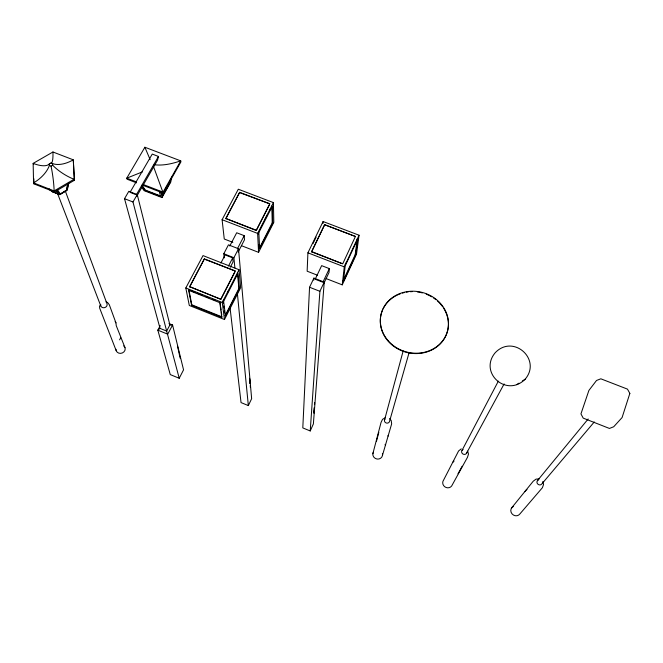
<?xml version="1.0" encoding="UTF-8"?>
<svg xmlns="http://www.w3.org/2000/svg" width="663" height="663" viewBox="0 0 663 663"><rect width="100%" height="100%" fill="white"/><g stroke="black" fill="none" stroke-linecap="round" stroke-linejoin="round"><path stroke-width="0.99" d="M326.121 278.584L342.249 284.85L356.528 254.037L359.039 235.216L323.105 221.533L307.914 252.827L307.143 271.208L317.577 275.261M388.087 436.13L388.112 435.409M309.546 287.253L302.8 427.908L310.226 430.95L313.375 423.939L324.232 282.106L313.922 278.095L309.546 287.253L319.897 291.297L310.226 430.95M341.768 263.468L311.585 251.832L324.588 224.707L355.418 236.467L324.588 224.707M313.806 280.151L313.922 278.095M322.972 223.547L323.105 221.533M313.922 412.519L314.287 407.712M313.93 413.298L314.361 407.53M314.585 404.654L314.643 402.598M329.337 268.614L322.898 282.239L315.174 279.239L321.654 265.639L329.337 268.614L329.005 272.501L323.892 283.341M342.249 284.85L344.279 266.866L359.039 235.216M342.92 281.178L355.194 254.725L357.299 238.639M355.691 254.915L357.813 238.829L345.199 265.904L343.426 281.369L355.691 254.915L355.194 254.725M170.64 179.416L170.176 182.333L162.733 195.519L162.327 195.328L169.778 182.143L170.084 180.203M171.584 177.071L170.797 182.01L162.004 197.574L144.086 190.654L141.816 187.397M57.515 190.032L60.432 193.977L66.54 190.389L67.659 184.181M66.54 190.389L67.759 184.331M67.924 185.093L68.339 183.071M67.294 189.154L68.521 183.087M68.853 182.383L67.245 190.298L59.811 194.673L52.137 191.665L48.954 189.204M135.443 194.45L130.039 192.353L152.25 154.081L158.465 156.451L157.554 160.156L136.727 196.298M372.855 453.732L381.059 422.389L382.543 419.339L385.137 417.798M376.402 441.55L378.822 432.367M384.457 420.309L403.162 350.942M409.054 352.782L389.637 421.03A2.627 2.453 17 0 1 386.098 422.936A2.627 2.453 17 0 1 384.946 419.132M382.543 455.1L391.659 423.864L391.203 420.549L389.571 418.568M58.833 194.126L52.518 191.657L58.833 194.126L55.999 190.322M345.108 264.769L345.987 262.904M355.418 236.467L342.713 263.833L311.593 251.559M319.897 291.297L324.232 282.106M229.978 307.135L241.042 402.59L248.343 405.582L251.642 398.695L238.523 248.758L228.453 244.838L223.787 253.763L224.26 257.874M311.585 251.832L324.572 224.997M312.986 243.611L316.118 237.147M142.313 186.402L145.122 190.447L160.305 196.306L160.496 195.925L145.313 190.066L141.94 185.209M224.484 319.525L240.644 287.684L239.028 269.717L203.019 255.603L185.806 287.982L189.303 305.469L224.484 319.525L222.254 302.461L239.028 269.717M241.423 245.683L258.578 252.346L273.819 222.312L273.413 202.605L238.299 189.228L222.097 219.71L224.26 239.011L232.837 242.343M221.798 317.337L222.03 316.873L191.806 304.806L188.897 289.83L188.648 290.303L191.566 305.262L221.798 317.337L219.809 302.684L188.648 290.303M224.997 315.837L238.887 288.488L237.453 273.139M271.83 206.036L272.228 222.884L259.125 248.666L258.926 244.597M239.393 288.687L225.503 316.036L223.63 301.358L237.967 273.347L239.393 288.687L238.887 288.488M272.717 223.075L259.623 248.857L258.835 232.589L272.336 206.226L272.717 223.075L272.228 222.884M220.854 299.054L235.257 271.01L204.37 258.893L189.635 286.665L220.887 299.311L189.635 286.665M256.233 230.484L269.775 203.814L239.658 192.328L225.793 218.475L256.233 230.484L269.319 205.016M221.351 298.408L234.818 272.178M258.578 252.346L257.625 233.417L273.413 202.605M223.356 303.107L223.108 301.151L224.036 299.344M227.732 292.118L228.66 290.311M264.844 219.668L267.172 215.119M269.501 210.577L270.429 208.762M160.272 325.608L157.835 330.166L170.267 374.595L179.225 378.266L183.552 369.846L172.579 325.019L168.99 323.577M228.486 266.012L232.696 257.882L225.122 254.924L220.895 263.037M237.329 248.948L244.199 235.672L236.691 232.763L229.779 246.006M234.901 267.985L233.898 257.716L238.523 248.758M230.31 267.23L233.094 261.844L232.696 257.882M238.141 252.081L244.506 239.757L244.199 235.672M462.07 450.31L498.344 381.142M191.566 305.262L191.806 304.806M189.684 286.93L204.37 258.893M225.826 218.757L239.658 192.328M137.241 194.574L132.973 201.975L166.662 331.069L160.048 328.4L124.528 198.693L128.821 191.317L137.241 194.574L169.902 324.961L166.662 331.069L179.225 378.266M466.404 453.451L504.112 383.935M119.58 339.837L120.707 337.798M457.992 473.788L462.161 466.23M143.233 185.425L163.255 193.14L180.908 161.896L180.734 160.869L144.882 147.244L126.766 178.173L127.031 179.184L136.561 182.855M136.346 194.798L158.465 156.451M153.775 165.435L153.36 166.148L163.255 193.14M525.129 379.236C541.978 359.512 513.303 333.68 495.203 352.733C478.57 372.523 506.449 397.908 525.129 379.236L522.336 381.034M511.612 507.916L533.284 481.156L536.102 479.1L539.226 478.935M537.353 480.741L588.164 418.975M594.272 421.958L541.82 483.949A2.751 2.495 36.2 0 1 537.61 483.891A2.751 2.495 36.2 0 1 538.381 479.946M452.713 462.384L454.031 461.133M524.773 491.673L525.311 491.15M160.048 328.4L157.835 330.166L167.739 334.177L172.579 325.019L169.902 324.961M526.024 490.28L526.986 489.534M461.257 448.859L458.597 450.948L443.597 480.078A4.997 4.682 31.6 0 0 444.798 486.791A4.997 4.682 31.6 0 0 451.652 486.004L467.448 457.362L468.501 454.097L467.664 451.147M516.684 384.639L518.972 383.164M250.374 387.49L250.274 385.41M66.441 190.24L60.432 193.977M54.523 191.93L74.397 180.27L73.278 159.833L52.949 151.993L33.15 163.38L33.564 182.889L33.987 183.9L54.523 191.93L54.134 190.927A26.064 4.218 82.1 0 0 51.034 166.115L49.385 165.468L49.335 163.902L50.943 162.974A25.832 4.036 81.8 0 0 52.949 151.993M51.034 166.115L52.642 165.186L52.601 163.612L50.943 162.974M142.495 171.841L126.766 178.173L136.313 181.853M154.181 164.731C163.206 165.899 172.223 163.695 180.734 160.869L163.048 192.154L143.001 184.43M180.121 358.078L177.452 345.854M239.683 192.626L269.775 203.814M225.793 218.475L256.216 230.202M258.835 232.589L258.33 232.39L258.429 234.429M222.097 219.71L257.625 233.417M307.914 252.827L344.279 266.866M124.528 198.693L132.973 201.975M223.787 253.763L233.898 257.716M204.411 259.158L235.257 271.01M223.108 301.151L223.63 301.358M185.806 287.982L222.254 302.461M190.787 290.585L195.502 292.458M197.392 293.212L202.116 295.085M205.886 296.585L208.721 297.712M212.5 299.212L215.334 300.339M106.022 301.889L107.489 302.477M385.418 445.229L385.087 444.334M49.435 189.046L52.518 191.657M107.895 302.867L109.304 304.748L115.926 322.864L116.265 325.707L124.984 347.627M56.794 190.612L59.811 194.673M542.815 481.512L543.561 484.454L542.4 487.711L519.883 513.949A5.122 4.699 38.8 0 1 512.027 513.85A5.122 4.699 38.8 0 1 513.535 506.408M150.161 159.667L144.882 147.244M33.573 164.416L33.15 163.38A26.727 10.268 33.1 0 0 49.335 163.902M116.199 350.702L99.632 308.055L99.525 305.718M57.507 193.356L100.759 305.9M65.264 190.886L107 303.77A3.298 2.892 -15.3 0 1 104.025 307.74A3.298 2.892 -15.3 0 1 100.685 304.392M74.397 180.27L73.278 159.833A25.202 14.967 -36.3 0 1 52.601 163.612M220.05 302.212L220.447 305.146M220.713 307.102L221.111 310.035M221.376 311.991L221.765 314.917M223.738 306.049L223.986 308.005M224.367 310.939L224.616 312.903M159.924 191.251L160.148 193.115M159.733 191.632L160.305 196.306M161.316 191.764L162.004 197.574M162.103 193.455L162.327 195.328M162.402 192.709L162.733 195.519M237.404 293.651L248.343 405.582M249.653 378.275L250.1 383.371M249.653 379.476L250.009 383.546M33.879 178.77L33.987 183.9M115.138 321.563A4.923 4.351 -15.9 0 1 115.926 322.864M123.683 345.879A4.658 4.16 -16.8 0 1 122.382 352.94A4.658 4.16 -16.8 0 1 115.984 349.26M52.642 165.186A26.537 10.525 32.3 0 0 74.041 179.259L54.134 190.927L33.564 182.889A25.625 15.249 -34 0 0 49.385 165.468M443.796 308.469A34.244 30.763 14 0 1 416.87 353.578A34.244 30.763 14 0 1 382.626 309.853M383.04 308.958A34.244 30.763 14 0 1 400.502 293.701M402.35 293.096A34.244 30.763 14 0 1 404.281 292.59M406.262 292.184A34.244 30.763 14 0 1 408.267 291.886M410.289 291.703A34.244 30.763 14 0 1 412.303 291.637M417.325 291.927A34.244 30.763 14 0 1 422.381 292.922M426.234 294.173A34.244 30.763 14 0 1 431.721 296.817M433.461 297.902A34.244 30.763 14 0 1 435.914 299.684M437.431 300.944A34.244 30.763 14 0 1 442.71 306.836M382.435 453.467A4.898 4.649 19 0 1 377.139 459.053A4.898 4.649 19 0 1 373.344 452.183M466.868 452.249A2.677 2.478 28.8 0 1 464.481 454.412A2.677 2.478 28.8 0 1 461.697 452.39A2.677 2.478 28.8 0 1 463.114 449.531M629.85 393.408L622.085 417.557L613.706 426.757L609.446 428.447L583.208 418.121L580.945 413.878L588.893 390.449L596.526 380.471L600.835 378.805L627.471 389.123L629.85 393.408M388.311 340.906A34.269 30.788 14 0 0 446.448 334.285A34.269 30.788 14 0 0 408.524 291.447A34.269 30.788 14 0 0 388.311 340.906"/></g></svg>
